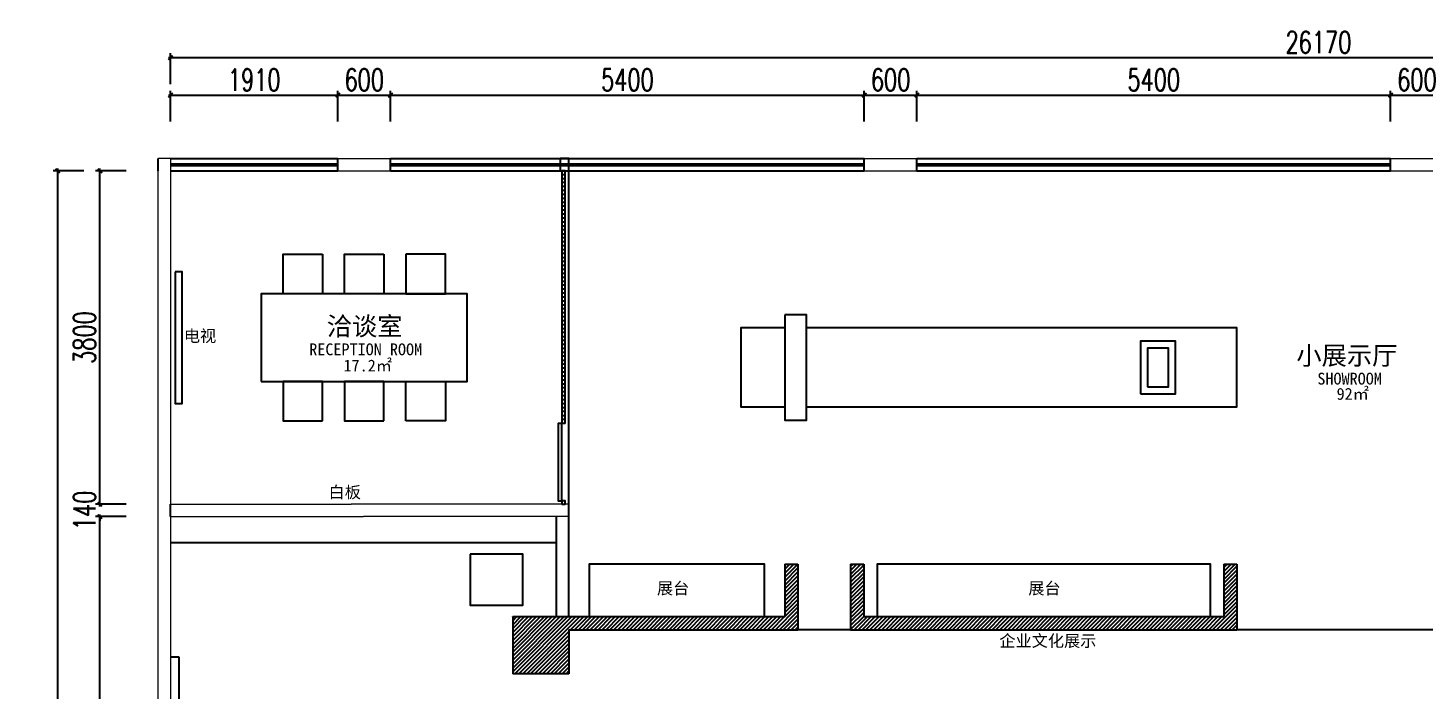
# Model space of a CAD drawing. Header units: millimetres. Extents: x 5625199 to 7433318, y -3316392 to -2552493.
# Drawn here: x 5625199 to 5641114, y -3276239 to -3268694 of the extents above; entities that cross this region are included whole.
import ezdxf

# ---------------------------------------------------------------- set-up
doc = ezdxf.new("R2010")
doc.units = ezdxf.units.MM
doc.header["$PDMODE"] = 35
doc.header["$PDSIZE"] = -10
for name, color, linetype in [('250', 250, 'Continuous'), ('8', 8, 'Continuous'), ('PL-固定家具', 155, 'Continuous'), ('PL-固定落地', 155, 'Continuous'), ('PL-文字标注', 2, 'Continuous'), ('PL-新建墙体', 5, 'Continuous'), ('PL-活动家具', 15, 'Continuous'), ('PL-门', 4, 'Continuous')]:
    doc.layers.add(name, color=color, linetype=linetype)
doc.styles.add('标注-尺寸', font='simplex.shx', dxfattribs={"width": 0.7})
doc.styles.add('黑体', font='simhei.ttf')
doc.dimstyles.new('MS55', dxfattribs={"dimscale": 0, "dimtxt": 5, "dimasz": 1, "dimexe": 1, "dimexo": 0.8, "dimgap": 1, "dimtad": 1, "dimdec": 0, "dimrnd": 5, "dimdsep": 46, "dimtxsty": '标注-尺寸', "dimblk": 'ARCHTICK', "dimcen": 0, "dimdle": 0.5, "dimclrd": 256, "dimclre": 256, "dimclrt": 50, "dimadec": 0, "dimazin": 0, "dimtfac": 1, "dimtdec": 0, "dimtix": 1, "dimtofl": 0, "dimtmove": 2, "dimatfit": 3, "dimldrblk": 'jt2', "dimfxl": 6, "dimfxlon": 1, "dimtvp": 1, "dimtolj": 1, "dimtzin": 0, "dimarcsym": 0})

# ---------------------------------------------------------------- blocks, each defined once
blk = doc.blocks.new('_ArchTick')
at = {"color": 0, "linetype": 'ByBlock', "const_width": 0.4}
blk.add_lwpolyline([(-0.5, -0.5), (0.5, 0.5)], dxfattribs=at)
blk = doc.blocks.new('*D1379')
at = {"layer": '8', "lineweight": -2, "ltscale": 500, "transparency": 16777216}
for p, q in [((5626320, -3274262), (5625970, -3274262)), ((5626020, -3280108), (5626020, -3274237)), ((5626320, -3280083), (5625970, -3280083))]:
    blk.add_line(p, q, dxfattribs=at)
at = {"layer": 'Defpoints', "color": 0, "ltscale": 500, "transparency": 16777216}
for p in [(5626020, -3274262), (5628292, -3274262), (5629165, -3280083)]:
    blk.add_point(p, dxfattribs=at)
at = {"layer": '8', "linetype": 'ByBlock', "lineweight": -2, "ltscale": 500, "transparency": 16777216, "xscale": 50.00000000000001, "yscale": 50.00000000000001, "zscale": 50.00000000000001}
for p, rotation in [((5626020, -3274262), 90), ((5626020, -3280083), 270)]:
    blk.add_blockref('_ArchTick', p, dxfattribs=dict(at, rotation=rotation))
at = {"layer": '8', "color": 50, "ltscale": 500, "transparency": 16777216, "insert": (5625845, -3277173), "char_height": 250, "attachment_point": 5, "rotation": 90, "style": '标注-尺寸'}
blk.add_mtext('\\A1;5820', dxfattribs=at)
blk = doc.blocks.new('jt2')
at = {"ltscale": 0.1}
blk.add_line((0, 0), (-1, 0), dxfattribs=at)
at = {"color": 6, "ltscale": 0.1}
blk.add_lwpolyline([(-1.22, 1.26), (-0.72, 1.5), (0.02, 0), (-0.72, -1.5), (-1.22, -1.26), (0, 0), (-1.22, 1.26)], dxfattribs=at)
blk = doc.blocks.new('*D1380')
at = {"layer": '8', "lineweight": -2, "ltscale": 500, "transparency": 16777216}
for p, q in [((5626320, -3274122), (5625970, -3274122)), ((5626020, -3274122), (5626020, -3274072)), ((5626320, -3274262), (5625970, -3274262)), ((5626020, -3274262), (5626020, -3274312))]:
    blk.add_line(p, q, dxfattribs=at)
at = {"layer": 'Defpoints', "color": 0, "ltscale": 500, "transparency": 16777216}
for p in [(5626020, -3274122), (5628292, -3274122), (5628292, -3274262)]:
    blk.add_point(p, dxfattribs=at)
at = {"layer": '8', "linetype": 'ByBlock', "lineweight": -2, "ltscale": 500, "transparency": 16777216, "xscale": 50.00000000000001, "yscale": 50.00000000000001, "zscale": 50.00000000000001}
for p, rotation in [((5626020, -3274122), 270), ((5626020, -3274262), 90)]:
    blk.add_blockref('_ArchTick', p, dxfattribs=dict(at, rotation=rotation))
at = {"layer": '8', "color": 50, "ltscale": 500, "transparency": 16777216, "insert": (5625845, -3274192), "char_height": 250, "attachment_point": 5, "rotation": 90, "style": '标注-尺寸'}
blk.add_mtext('\\A1;140', dxfattribs=at)
blk = doc.blocks.new('*D1381')
at = {"layer": '8', "lineweight": -2, "ltscale": 500, "transparency": 16777216}
for p, q in [((5626320, -3270322), (5625970, -3270322)), ((5626020, -3274147), (5626020, -3270297)), ((5626320, -3274122), (5625970, -3274122))]:
    blk.add_line(p, q, dxfattribs=at)
at = {"layer": 'Defpoints', "color": 0, "ltscale": 500, "transparency": 16777216}
for p in [(5626020, -3270322), (5629033, -3270322), (5628292, -3274122)]:
    blk.add_point(p, dxfattribs=at)
at = {"layer": '8', "linetype": 'ByBlock', "lineweight": -2, "ltscale": 500, "transparency": 16777216, "xscale": 50.00000000000001, "yscale": 50.00000000000001, "zscale": 50.00000000000001}
for p, rotation in [((5626020, -3270322), 90), ((5626020, -3274122), 270)]:
    blk.add_blockref('_ArchTick', p, dxfattribs=dict(at, rotation=rotation))
at = {"layer": '8', "color": 50, "ltscale": 500, "transparency": 16777216, "insert": (5625845, -3272222), "char_height": 250, "attachment_point": 5, "rotation": 90, "style": '标注-尺寸'}
blk.add_mtext('\\A1;3800', dxfattribs=at)
blk = doc.blocks.new('*D1382')
at = {"layer": '8', "lineweight": -2, "ltscale": 500, "transparency": 16777216}
for p, q in [((5625838, -3270322), (5625488, -3270322)), ((5625538, -3270297), (5625538, -3288267)), ((5625838, -3288242), (5625488, -3288242))]:
    blk.add_line(p, q, dxfattribs=at)
at = {"layer": 'Defpoints', "color": 0, "ltscale": 500, "transparency": 16777216}
for p in [(5629033, -3270322), (5625538, -3288242), (5629615, -3288242)]:
    blk.add_point(p, dxfattribs=at)
at = {"layer": '8', "linetype": 'ByBlock', "lineweight": -2, "ltscale": 500, "transparency": 16777216, "xscale": 50.00000000000001, "yscale": 50.00000000000001, "zscale": 50.00000000000001}
for p, rotation in [((5625538, -3270322), 90), ((5625538, -3288242), 270)]:
    blk.add_blockref('_ArchTick', p, dxfattribs=dict(at, rotation=rotation))
at = {"layer": '8', "color": 50, "ltscale": 500, "transparency": 16777216, "insert": (5625363, -3279282), "char_height": 250, "attachment_point": 5, "rotation": 90, "style": '标注-尺寸'}
blk.add_mtext('\\A1;17920', dxfattribs=at)
blk = doc.blocks.new('*D1383')
at = {"layer": '8', "lineweight": -2, "ltscale": 500, "transparency": 16777216}
for p, q in [((5626800, -3269460), (5628758, -3269460)), ((5626825, -3269760), (5626825, -3269410)), ((5628733, -3269760), (5628733, -3269410))]:
    blk.add_line(p, q, dxfattribs=at)
at = {"layer": 'Defpoints', "color": 0, "ltscale": 500, "transparency": 16777216}
for p in [(5628733, -3269460), (5628733, -3270182), (5626825, -3271207)]:
    blk.add_point(p, dxfattribs=at)
at = {"layer": '8', "linetype": 'ByBlock', "lineweight": -2, "ltscale": 500, "transparency": 16777216, "xscale": 50.00000000000001, "yscale": 50.00000000000001, "zscale": 50.00000000000001, "rotation": 180}
blk.add_blockref('_ArchTick', (5626825, -3269460), dxfattribs=at)
at = {"layer": '8', "linetype": 'ByBlock', "lineweight": -2, "ltscale": 500, "transparency": 16777216, "xscale": 50.00000000000001, "yscale": 50.00000000000001, "zscale": 50.00000000000001}
blk.add_blockref('_ArchTick', (5628733, -3269460), dxfattribs=at)
at = {"layer": '8', "color": 50, "ltscale": 500, "transparency": 16777216, "insert": (5627779, -3269285), "char_height": 250, "attachment_point": 5, "style": '标注-尺寸'}
blk.add_mtext('\\A1;1910', dxfattribs=at)
blk = doc.blocks.new('*D1384')
at = {"layer": '8', "lineweight": -2, "ltscale": 500, "transparency": 16777216}
for p, q in [((5653020, -3269033), (5626800, -3269033)), ((5626825, -3269333), (5626825, -3268983)), ((5652995, -3269333), (5652995, -3268983))]:
    blk.add_line(p, q, dxfattribs=at)
at = {"layer": 'Defpoints', "color": 0, "ltscale": 500, "transparency": 16777216}
for p in [(5626825, -3269033), (5626825, -3270432), (5652995, -3270432)]:
    blk.add_point(p, dxfattribs=at)
at = {"layer": '8', "linetype": 'ByBlock', "lineweight": -2, "ltscale": 500, "transparency": 16777216, "xscale": 50.00000000000001, "yscale": 50.00000000000001, "zscale": 50.00000000000001, "rotation": 180}
blk.add_blockref('_ArchTick', (5626825, -3269033), dxfattribs=at)
at = {"layer": '8', "linetype": 'ByBlock', "lineweight": -2, "ltscale": 500, "transparency": 16777216, "xscale": 50.00000000000001, "yscale": 50.00000000000001, "zscale": 50.00000000000001}
blk.add_blockref('_ArchTick', (5652995, -3269033), dxfattribs=at)
at = {"layer": '8', "color": 50, "ltscale": 500, "transparency": 16777216, "insert": (5639910, -3268858), "char_height": 250, "attachment_point": 5, "style": '标注-尺寸'}
blk.add_mtext('\\A1;26170', dxfattribs=at)
blk = doc.blocks.new('*D1391')
at = {"layer": '8', "lineweight": -2, "ltscale": 500, "transparency": 16777216}
for p, q in [((5628708, -3269460), (5629358, -3269460)), ((5628733, -3269760), (5628733, -3269410)), ((5629333, -3269760), (5629333, -3269410))]:
    blk.add_line(p, q, dxfattribs=at)
at = {"layer": 'Defpoints', "color": 0, "ltscale": 500, "transparency": 16777216}
for p in [(5629333, -3269460), (5628733, -3270182), (5629333, -3270182)]:
    blk.add_point(p, dxfattribs=at)
at = {"layer": '8', "linetype": 'ByBlock', "lineweight": -2, "ltscale": 500, "transparency": 16777216, "xscale": 50.00000000000001, "yscale": 50.00000000000001, "zscale": 50.00000000000001, "rotation": 180}
blk.add_blockref('_ArchTick', (5628733, -3269460), dxfattribs=at)
at = {"layer": '8', "linetype": 'ByBlock', "lineweight": -2, "ltscale": 500, "transparency": 16777216, "xscale": 50.00000000000001, "yscale": 50.00000000000001, "zscale": 50.00000000000001}
blk.add_blockref('_ArchTick', (5629333, -3269460), dxfattribs=at)
at = {"layer": '8', "color": 50, "ltscale": 500, "transparency": 16777216, "insert": (5629033, -3269285), "char_height": 250, "attachment_point": 5, "style": '标注-尺寸'}
blk.add_mtext('\\A1;600', dxfattribs=at)
blk = doc.blocks.new('*D1392')
at = {"layer": '8', "lineweight": -2, "ltscale": 500, "transparency": 16777216}
for p, q in [((5629308, -3269460), (5634758, -3269460)), ((5629333, -3269760), (5629333, -3269410)), ((5634733, -3269760), (5634733, -3269410))]:
    blk.add_line(p, q, dxfattribs=at)
at = {"layer": 'Defpoints', "color": 0, "ltscale": 500, "transparency": 16777216}
for p in [(5634733, -3269460), (5629333, -3270182), (5634733, -3270182)]:
    blk.add_point(p, dxfattribs=at)
at = {"layer": '8', "linetype": 'ByBlock', "lineweight": -2, "ltscale": 500, "transparency": 16777216, "xscale": 50.00000000000001, "yscale": 50.00000000000001, "zscale": 50.00000000000001, "rotation": 180}
blk.add_blockref('_ArchTick', (5629333, -3269460), dxfattribs=at)
at = {"layer": '8', "linetype": 'ByBlock', "lineweight": -2, "ltscale": 500, "transparency": 16777216, "xscale": 50.00000000000001, "yscale": 50.00000000000001, "zscale": 50.00000000000001}
blk.add_blockref('_ArchTick', (5634733, -3269460), dxfattribs=at)
at = {"layer": '8', "color": 50, "ltscale": 500, "transparency": 16777216, "insert": (5632033, -3269285), "char_height": 250, "attachment_point": 5, "style": '标注-尺寸'}
blk.add_mtext('\\A1;5400', dxfattribs=at)
blk = doc.blocks.new('*D1393')
at = {"layer": '8', "lineweight": -2, "ltscale": 500, "transparency": 16777216}
for p, q in [((5634708, -3269460), (5635358, -3269460)), ((5634733, -3269760), (5634733, -3269410)), ((5635333, -3269760), (5635333, -3269410))]:
    blk.add_line(p, q, dxfattribs=at)
at = {"layer": 'Defpoints', "color": 0, "ltscale": 500, "transparency": 16777216}
for p in [(5635333, -3269460), (5634733, -3270182), (5635333, -3270182)]:
    blk.add_point(p, dxfattribs=at)
at = {"layer": '8', "linetype": 'ByBlock', "lineweight": -2, "ltscale": 500, "transparency": 16777216, "xscale": 50.00000000000001, "yscale": 50.00000000000001, "zscale": 50.00000000000001, "rotation": 180}
blk.add_blockref('_ArchTick', (5634733, -3269460), dxfattribs=at)
at = {"layer": '8', "linetype": 'ByBlock', "lineweight": -2, "ltscale": 500, "transparency": 16777216, "xscale": 50.00000000000001, "yscale": 50.00000000000001, "zscale": 50.00000000000001}
blk.add_blockref('_ArchTick', (5635333, -3269460), dxfattribs=at)
at = {"layer": '8', "color": 50, "ltscale": 500, "transparency": 16777216, "insert": (5635033, -3269285), "char_height": 250, "attachment_point": 5, "style": '标注-尺寸'}
blk.add_mtext('\\A1;600', dxfattribs=at)
blk = doc.blocks.new('*D1394')
at = {"layer": '8', "lineweight": -2, "ltscale": 500, "transparency": 16777216}
for p, q in [((5635308, -3269460), (5640758, -3269460)), ((5635333, -3269760), (5635333, -3269410)), ((5640733, -3269760), (5640733, -3269410))]:
    blk.add_line(p, q, dxfattribs=at)
at = {"layer": 'Defpoints', "color": 0, "ltscale": 500, "transparency": 16777216}
for p in [(5640733, -3269460), (5635333, -3270182), (5640733, -3270182)]:
    blk.add_point(p, dxfattribs=at)
at = {"layer": '8', "linetype": 'ByBlock', "lineweight": -2, "ltscale": 500, "transparency": 16777216, "xscale": 50.00000000000001, "yscale": 50.00000000000001, "zscale": 50.00000000000001, "rotation": 180}
blk.add_blockref('_ArchTick', (5635333, -3269460), dxfattribs=at)
at = {"layer": '8', "linetype": 'ByBlock', "lineweight": -2, "ltscale": 500, "transparency": 16777216, "xscale": 50.00000000000001, "yscale": 50.00000000000001, "zscale": 50.00000000000001}
blk.add_blockref('_ArchTick', (5640733, -3269460), dxfattribs=at)
at = {"layer": '8', "color": 50, "ltscale": 500, "transparency": 16777216, "insert": (5638033, -3269285), "char_height": 250, "attachment_point": 5, "style": '标注-尺寸'}
blk.add_mtext('\\A1;5400', dxfattribs=at)
blk = doc.blocks.new('*D1395')
at = {"layer": '8', "lineweight": -2, "ltscale": 500, "transparency": 16777216}
for p, q in [((5640708, -3269460), (5641358, -3269460)), ((5640733, -3269760), (5640733, -3269410)), ((5641333, -3269760), (5641333, -3269410))]:
    blk.add_line(p, q, dxfattribs=at)
at = {"layer": 'Defpoints', "color": 0, "ltscale": 500, "transparency": 16777216}
for p in [(5641333, -3269460), (5640733, -3270182), (5641333, -3270182)]:
    blk.add_point(p, dxfattribs=at)
at = {"layer": '8', "linetype": 'ByBlock', "lineweight": -2, "ltscale": 500, "transparency": 16777216, "xscale": 50.00000000000001, "yscale": 50.00000000000001, "zscale": 50.00000000000001, "rotation": 180}
blk.add_blockref('_ArchTick', (5640733, -3269460), dxfattribs=at)
at = {"layer": '8', "linetype": 'ByBlock', "lineweight": -2, "ltscale": 500, "transparency": 16777216, "xscale": 50.00000000000001, "yscale": 50.00000000000001, "zscale": 50.00000000000001}
blk.add_blockref('_ArchTick', (5641333, -3269460), dxfattribs=at)
at = {"layer": '8', "color": 50, "ltscale": 500, "transparency": 16777216, "insert": (5641033, -3269285), "char_height": 250, "attachment_point": 5, "style": '标注-尺寸'}
blk.add_mtext('\\A1;600', dxfattribs=at)

msp = doc.modelspace()

# ---------------------------------------------------------------- hatches: boundary and pattern name
at = {"layer": 'PL-新建墙体'}
h = msp.add_hatch(dxfattribs=at)
h.set_pattern_fill('ANSI31', color=251, scale=10)
h.set_pattern_definition([(45, (-621.367, -1107622.706), (-22.4506403, 22.4506403), [])])
h.paths.add_polyline_path([(5631225.2, -3275402.37), (5630725.2, -3275402.37), (5630725.2, -3275552.37), (5630725.22, -3276052.37), (5631365.2, -3276052.37), (5631365.2, -3275552.37), (5633976.33, -3275552.37), (5633976.33, -3274802.37), (5633826.33, -3274802.37), (5633826.33, -3275402.37), (5631365.2, -3275402.37)])
h.paths.add_polyline_path([(5634576.33, -3277952.37), (5634576.33, -3278702.37), (5634726.33, -3278702.37), (5634726.33, -3278102.37), (5638829.94, -3278102.37), (5638829.94, -3278702.37), (5638979.94, -3278702.37), (5638979.94, -3277952.37)])
h.paths.add_polyline_path([(5638979.94, -3275552.37), (5638979.94, -3274802.37), (5638829.94, -3274802.37), (5638829.94, -3275402.37), (5634726.33, -3275402.37), (5634726.33, -3274802.37), (5634576.33, -3274802.37), (5634576.33, -3275552.37)])
h.paths.add_polyline_path([(5645825.23, -3275552.37), (5645825.23, -3274802.37), (5645675.23, -3274802.37), (5645675.23, -3275402.37), (5641529.94, -3275402.37), (5641529.94, -3274802.37), (5641379.94, -3274802.37), (5641379.94, -3275552.37)])
h.paths.add_polyline_path([(5641379.94, -3277952.37), (5641379.94, -3278702.37), (5641529.94, -3278702.37), (5641529.94, -3278102.37), (5645675.23, -3278102.37), (5645675.23, -3278702.37), (5645825.23, -3278702.37), (5645825.23, -3277952.37)])
h.paths.add_polyline_path([(5648394.59, -3270182.26), (5648394.59, -3270242.26), (5648394.59, -3270262.26), (5648394.59, -3270322.26), (5648994.59, -3270322.26), (5648994.59, -3270722.26), (5649144.59, -3270722.26), (5649144.59, -3270322.26), (5649265.17, -3270322.26), (5649265.17, -3270182.26)])

# ---------------------------------------------------------------- linework, layer by layer
at = {"color": 255, "ltscale": 500}
for p, q in [((5626685.07, -3270322.26), (5626685.07, -3270182.26)), ((5626825.17, -3274262.26), (5626825.17, -3274122.26))]:
    msp.add_line(p, q, dxfattribs=at)
at = {"lineweight": 18}
for p, q in [((5626825.17, -3270182.26), (5626685.07, -3270182.26)), ((5626825.17, -3270182.26), (5626825.17, -3274122.26)), ((5626685.07, -3276732.75), (5626685.07, -3270322.26)), ((5626825.17, -3274262.26), (5626825.17, -3276732.75))]:
    msp.add_line(p, q, dxfattribs=at)
at = {"color": 250, "ltscale": 500}
for p, q in [((5626825.17, -3270182.26), (5628733.08, -3270182.26)), ((5629333.08, -3270182.26), (5634733.08, -3270182.26)), ((5635333.08, -3270182.26), (5640733.08, -3270182.26)), ((5626825.17, -3270322.26), (5628733.08, -3270322.26)), ((5629333.08, -3270322.26), (5634733.08, -3270322.26)), ((5635333.08, -3270322.26), (5640733.08, -3270322.26))]:
    msp.add_line(p, q, dxfattribs=at)
at = {"color": 255}
for p, q in [((5628733.08, -3270322.26), (5628733.08, -3270182.26)), ((5629333.08, -3270322.26), (5629333.08, -3270182.26)), ((5634733.08, -3270322.26), (5634733.08, -3270182.26)), ((5635333.08, -3270322.26), (5635333.08, -3270182.26)), ((5640733.08, -3270322.26), (5640733.08, -3270182.26))]:
    msp.add_line(p, q, dxfattribs=at)
at = {"color": 255, "lineweight": 9}
for p, q in [((5628733.08, -3270182.26), (5629333.08, -3270182.26)), ((5634733.08, -3270182.26), (5635333.08, -3270182.26)), ((5640733.08, -3270182.26), (5641333.08, -3270182.26)), ((5628733.08, -3270322.26), (5629333.08, -3270322.26)), ((5634733.08, -3270322.26), (5635333.08, -3270322.26)), ((5640733.08, -3270322.26), (5641333.08, -3270322.26))]:
    msp.add_line(p, q, dxfattribs=at)
at = {"color": 3, "ltscale": 500}
for p, q in [((5626825.17, -3270242.26), (5628733.08, -3270242.26)), ((5626825.17, -3270262.26), (5628733.08, -3270262.26)), ((5629333.08, -3270242.26), (5634733.08, -3270242.26)), ((5629333.08, -3270262.26), (5634733.08, -3270262.26)), ((5635333.08, -3270242.26), (5640733.08, -3270242.26)), ((5635333.08, -3270262.26), (5640733.08, -3270262.26))]:
    msp.add_line(p, q, dxfattribs=at)
at = {"lineweight": 9}
for p, q in [((5626825.17, -3274122.26), (5628885.18, -3274122.26)), ((5631365.2, -3274122.26), (5628885.18, -3274122.26)), ((5628885.18, -3274122.26), (5628885.18, -3274122.26)), ((5626825.17, -3274262.26), (5629025.18, -3274262.26)), ((5631365.2, -3274262.26), (5629025.18, -3274262.26))]:
    msp.add_line(p, q, dxfattribs=at)
at = {"ltscale": 500}
for p, q in [((5631365.2, -3275402.37), (5631365.2, -3274122.26)), ((5631225.2, -3275402.37), (5631225.2, -3274262.26))]:
    msp.add_line(p, q, dxfattribs=at)
at = {"layer": '250', "ltscale": 500}
for p, q in [((5634576.33, -3275552.37), (5633976.33, -3275552.37)), ((5641379.94, -3275552.37), (5638979.94, -3275552.37))]:
    msp.add_line(p, q, dxfattribs=at)
at = {"layer": 'PL-固定家具', "ltscale": 500}
for p, q in [((5631285.2, -3270322.15), (5631285.2, -3273202.26)), ((5631325.2, -3273202.15), (5631325.2, -3270322.15)), ((5631325.2, -3273202.26), (5631285.2, -3273202.26))]:
    msp.add_line(p, q, dxfattribs=at)
at = {"layer": 'PL-固定家具'}
msp.add_line((5631225.2, -3274562.26), (5626825.17, -3274562.26), dxfattribs=at)
at = {"layer": 'PL-固定家具', "color": 250, "ltscale": 500}
for points in [[(5631285.2, -3270362.15), (5631325.2, -3270362.15), (5631325.2, -3270322.15), (5631285.2, -3270322.15)], [(5631285.2, -3270452.15), (5631325.2, -3270452.15), (5631325.2, -3270412.15), (5631285.2, -3270412.15)], [(5631285.2, -3270542.15), (5631325.2, -3270542.15), (5631325.2, -3270502.15), (5631285.2, -3270502.15)], [(5631285.2, -3270632.15), (5631325.2, -3270632.15), (5631325.2, -3270592.15), (5631285.2, -3270592.15)], [(5631285.2, -3270722.15), (5631325.2, -3270722.15), (5631325.2, -3270682.15), (5631285.2, -3270682.15)], [(5631285.2, -3270812.15), (5631325.2, -3270812.15), (5631325.2, -3270772.15), (5631285.2, -3270772.15)], [(5631285.2, -3270902.15), (5631325.2, -3270902.15), (5631325.2, -3270862.15), (5631285.2, -3270862.15)], [(5631285.2, -3270992.15), (5631325.2, -3270992.15), (5631325.2, -3270952.15), (5631285.2, -3270952.15)], [(5631285.2, -3271082.15), (5631325.2, -3271082.15), (5631325.2, -3271042.15), (5631285.2, -3271042.15)], [(5631285.2, -3271172.15), (5631325.2, -3271172.15), (5631325.2, -3271132.15), (5631285.2, -3271132.15)], [(5631285.2, -3271262.15), (5631325.2, -3271262.15), (5631325.2, -3271222.15), (5631285.2, -3271222.15)], [(5631285.2, -3271352.15), (5631325.2, -3271352.15), (5631325.2, -3271312.15), (5631285.2, -3271312.15)], [(5631285.2, -3271442.15), (5631325.2, -3271442.15), (5631325.2, -3271402.15), (5631285.2, -3271402.15)], [(5631285.2, -3271532.15), (5631325.2, -3271532.15), (5631325.2, -3271492.15), (5631285.2, -3271492.15)], [(5631285.2, -3271622.15), (5631325.2, -3271622.15), (5631325.2, -3271582.15), (5631285.2, -3271582.15)], [(5631285.2, -3271712.15), (5631325.2, -3271712.15), (5631325.2, -3271672.15), (5631285.2, -3271672.15)], [(5631285.2, -3271802.15), (5631325.2, -3271802.15), (5631325.2, -3271762.15), (5631285.2, -3271762.15)], [(5631285.2, -3271892.15), (5631325.2, -3271892.15), (5631325.2, -3271852.15), (5631285.2, -3271852.15)], [(5631285.2, -3271982.15), (5631325.2, -3271982.15), (5631325.2, -3271942.15), (5631285.2, -3271942.15)], [(5631285.2, -3272072.15), (5631325.2, -3272072.15), (5631325.2, -3272032.15), (5631285.2, -3272032.15)], [(5631285.2, -3272162.15), (5631325.2, -3272162.15), (5631325.2, -3272122.15), (5631285.2, -3272122.15)], [(5631285.2, -3272252.15), (5631325.2, -3272252.15), (5631325.2, -3272212.15), (5631285.2, -3272212.15)], [(5631285.2, -3272342.15), (5631325.2, -3272342.15), (5631325.2, -3272302.15), (5631285.2, -3272302.15)], [(5631285.2, -3272432.15), (5631325.2, -3272432.15), (5631325.2, -3272392.15), (5631285.2, -3272392.15)], [(5631285.2, -3272522.15), (5631325.2, -3272522.15), (5631325.2, -3272482.15), (5631285.2, -3272482.15)], [(5631285.2, -3272612.15), (5631325.2, -3272612.15), (5631325.2, -3272572.15), (5631285.2, -3272572.15)], [(5631285.2, -3272702.15), (5631325.2, -3272702.15), (5631325.2, -3272662.15), (5631285.2, -3272662.15)], [(5631285.2, -3272792.15), (5631325.2, -3272792.15), (5631325.2, -3272752.15), (5631285.2, -3272752.15)], [(5631285.2, -3272882.15), (5631325.2, -3272882.15), (5631325.2, -3272842.15), (5631285.2, -3272842.15)], [(5631285.2, -3272972.15), (5631325.2, -3272972.15), (5631325.2, -3272932.15), (5631285.2, -3272932.15)], [(5631285.2, -3273062.15), (5631325.2, -3273062.15), (5631325.2, -3273022.15), (5631285.2, -3273022.15)], [(5631285.2, -3273152.15), (5631325.2, -3273152.15), (5631325.2, -3273112.15), (5631285.2, -3273112.15)]]:
    msp.add_lwpolyline(points, close=True, dxfattribs=at)
at = {"layer": 'PL-固定家具', "ltscale": 500}
msp.add_lwpolyline([(5631285.2, -3274122.15), (5631325.2, -3274122.15), (5631325.2, -3274082.15), (5631285.2, -3274082.15)], close=True, dxfattribs=at)
at = {"layer": 'PL-固定落地', "color": 8, "ltscale": 500}
msp.add_line((5631365.2, -3274122.26), (5631365.2, -3270322.26), dxfattribs=at)
at = {"layer": 'PL-新建墙体'}
for p, q in [((5633826.33, -3274802.37), (5633976.33, -3274802.37)), ((5633826.33, -3274802.37), (5633826.33, -3275402.37)), ((5633976.33, -3274802.37), (5633976.33, -3275552.37)), ((5634576.33, -3274802.37), (5634576.33, -3275552.37)), ((5634576.33, -3274802.37), (5634726.33, -3274802.37)), ((5634726.33, -3274802.37), (5634726.33, -3275402.37)), ((5638829.94, -3274802.37), (5638979.94, -3274802.37)), ((5638829.94, -3274802.37), (5638829.94, -3275402.37)), ((5638979.94, -3274802.37), (5638979.94, -3275552.37)), ((5630725.2, -3275402.37), (5633826.33, -3275402.37)), ((5630725.2, -3275402.37), (5630725.2, -3275552.37)), ((5634726.33, -3275402.37), (5638829.94, -3275402.37)), ((5630725.2, -3275552.37), (5630725.22, -3276052.37)), ((5631365.2, -3275552.37), (5633976.33, -3275552.37)), ((5631365.2, -3275552.37), (5631365.2, -3276052.37)), ((5634576.33, -3275552.37), (5638979.94, -3275552.37)), ((5631365.2, -3276052.37), (5630725.22, -3276052.37))]:
    msp.add_line(p, q, dxfattribs=at)
msp.add_lwpolyline([(5631265.2, -3270322.26), (5631365.2, -3270322.26), (5631365.2, -3270182.26), (5631265.2, -3270182.26)], close=True, dxfattribs=at)
at = {"layer": 'PL-活动家具', "color": 8}
for points in [[(5628558.08, -3271272.26), (5628558.08, -3271722.26), (5628108.08, -3271722.26), (5628108.08, -3271272.26)], [(5629258.08, -3271272.26), (5629258.08, -3271722.26), (5628808.08, -3271722.26), (5628808.08, -3271272.26)], [(5629508.08, -3271272.26), (5629508.08, -3271722.26), (5629958.08, -3271722.26), (5629958.08, -3271272.26)], [(5628558.08, -3273172.26), (5628558.08, -3272722.26), (5628108.08, -3272722.26), (5628108.08, -3273172.26)], [(5629258.08, -3273172.26), (5629258.08, -3272722.26), (5628808.08, -3272722.26), (5628808.08, -3273172.26)], [(5629508.08, -3273172.26), (5629508.08, -3272722.26), (5629958.08, -3272722.26), (5629958.08, -3273172.26)]]:
    msp.add_lwpolyline(points, close=True, dxfattribs=at)
at = {"layer": 'PL-活动家具'}
for points in [[(5626878.08, -3271472.26), (5626878.08, -3272972.26), (5626958.08, -3272972.26), (5626958.08, -3271472.26)], [(5627858.08, -3272722.26), (5630208.08, -3272722.26), (5630208.08, -3271722.26), (5627858.08, -3271722.26)], [(5633826.33, -3271962.31), (5633826.33, -3273162.31), (5634076.33, -3273162.31), (5634076.33, -3271962.31)], [(5637879.94, -3272862.31), (5638279.94, -3272862.31), (5638279.94, -3272262.31), (5637879.94, -3272262.31)], [(5630242.05, -3274688.99), (5630242.05, -3275269.47), (5630842.05, -3275269.47), (5630842.05, -3274688.99)], [(5631595.9, -3275402.37), (5633595.9, -3275402.37), (5633595.9, -3274802.37), (5631595.9, -3274802.37)], [(5634878.13, -3275402.37), (5638678.13, -3275402.37), (5638678.13, -3274802.37), (5634878.13, -3274802.37)]]:
    msp.add_lwpolyline(points, close=True, dxfattribs=at)
for points in [[(5633826.33, -3272112.31), (5633326.33, -3272112.31), (5633326.33, -3273012.31), (5633826.33, -3273012.31)], [(5634076.33, -3273012.31), (5638979.94, -3273012.31), (5638979.94, -3272112.31), (5634076.33, -3272112.31)]]:
    msp.add_lwpolyline(points, dxfattribs=at)
at = {"layer": 'PL-活动家具', "color": 250}
msp.add_lwpolyline([(5637959.94, -3272782.31), (5638199.94, -3272782.31), (5638199.94, -3272342.31), (5637959.94, -3272342.31)], close=True, dxfattribs=at)
at = {"layer": 'PL-门', "color": 250, "ltscale": 500}
for p, q in [((5626925.14, -3275862.75), (5626825.17, -3275862.75)), ((5626925.14, -3279502.75), (5626925.14, -3275862.75))]:
    msp.add_line(p, q, dxfattribs=at)
at = {"layer": 'PL-门'}
msp.add_lwpolyline([(5631285.2, -3274082.15), (5631285.2, -3273202.15), (5631245.2, -3273202.15), (5631245.2, -3274082.15)], close=True, dxfattribs=at)

# ---------------------------------------------------------------- texts
at = {"layer": 'PL-文字标注', "color": 2, "style": '黑体'}
for s, height, p in [('洽谈室', 211.2, (5628605.53, -3272198.21)), ('电视', 135.168, (5626976.98, -3272271.18)), ('RECEPTION ROOM', 135.168, (5628405.97, -3272423.83)), ('小展示厅', 211.2, (5639657.79, -3272532.03)), ('SHOWROOM', 135.168, (5639897.67, -3272757.65)), ('白板', 135.168, (5628626.15, -3274051.61)), ('展台', 135.168, (5632369.82, -3275146.96)), ('展台', 135.168, (5636603.01, -3275146.96)), ('企业文化展示', 135.168, (5636273.17, -3275745.28))]:
    msp.add_text(s, height=height, dxfattribs=at).set_placement(p)
at = {"layer": 'PL-文字标注', "color": 2, "char_height": 135.168, "width": 1611.8285, "attachment_point": 1, "style": '黑体'}
for s, insert in [('17.2㎡', (5628797.05, -3272473.38)), ('92㎡', (5640117.04, -3272795.69))]:
    msp.add_mtext(s, dxfattribs=dict(at, insert=insert))

# ---------------------------------------------------------------- dimensions: what is measured, and where the dimension line sits
at = {"layer": '8', "color": 8, "ltscale": 500}
for base, p1, p2, override, picture, middle in [((5626825.17, -3269032.97), (5652994.76, -3270432.35), (5626825.17, -3270432.34), {"dimscale": 50}, '*D1384', (5639909.97, -3268857.97)), ((5628733.08, -3269459.72), (5626825.17, -3271207.08), (5628733.08, -3270182.26), {"dimscale": 50, "dimtxsty": '标注-尺寸', "dimldrblk": 'jt2'}, '*D1383', (5627779.13, -3269284.72)), ((5629333.08, -3269459.72), (5628733.08, -3270182.26), (5629333.08, -3270182.26), {"dimscale": 50, "dimtxsty": '标注-尺寸', "dimldrblk": 'jt2'}, '*D1391', (5629033.08, -3269284.72)), ((5634733.08, -3269459.72), (5629333.08, -3270182.26), (5634733.08, -3270182.26), {"dimscale": 50, "dimtxsty": '标注-尺寸', "dimldrblk": 'jt2'}, '*D1392', (5632033.08, -3269284.72)), ((5635333.08, -3269459.72), (5634733.08, -3270182.26), (5635333.08, -3270182.26), {"dimscale": 50, "dimtxsty": '标注-尺寸', "dimldrblk": 'jt2'}, '*D1393', (5635033.08, -3269284.72)), ((5640733.08, -3269459.72), (5635333.08, -3270182.26), (5640733.08, -3270182.26), {"dimscale": 50, "dimtxsty": '标注-尺寸', "dimldrblk": 'jt2'}, '*D1394', (5638033.08, -3269284.72)), ((5641333.08, -3269459.72), (5640733.08, -3270182.26), (5641333.08, -3270182.26), {"dimscale": 50, "dimtxsty": '标注-尺寸', "dimldrblk": 'jt2'}, '*D1395', (5641033.08, -3269284.72))]:
    dim = msp.add_linear_dim(base=base, p1=p1, p2=p2, dimstyle='MS55', override=override, dxfattribs=at)
    dim.commit()
    dim.dimension.update_dxf_attribs({"geometry": picture, "text_midpoint": middle})
for base, p1, p2, picture, middle in [((5625538.48, -3288242.43), (5629033.08, -3270322.26), (5629615.18, -3288242.43), '*D1382', (5625363.48, -3279282.35)), ((5626020.28, -3270322.26), (5628291.84, -3274122.26), (5629033.08, -3270322.26), '*D1381', (5625845.28, -3272222.26)), ((5626020.28, -3274122.26), (5628291.84, -3274262.26), (5628291.84, -3274122.26), '*D1380', (5625845.28, -3274192.26)), ((5626020.28, -3274262.26), (5629165.18, -3280082.85), (5628291.84, -3274262.26), '*D1379', (5625845.28, -3277172.55))]:
    dim = msp.add_linear_dim(base=base, p1=p1, p2=p2, angle=90, dimstyle='MS55', override={"dimscale": 50}, dxfattribs=at)
    dim.commit()
    dim.dimension.update_dxf_attribs({"geometry": picture, "text_midpoint": middle})

doc.saveas('drawing.dxf')
